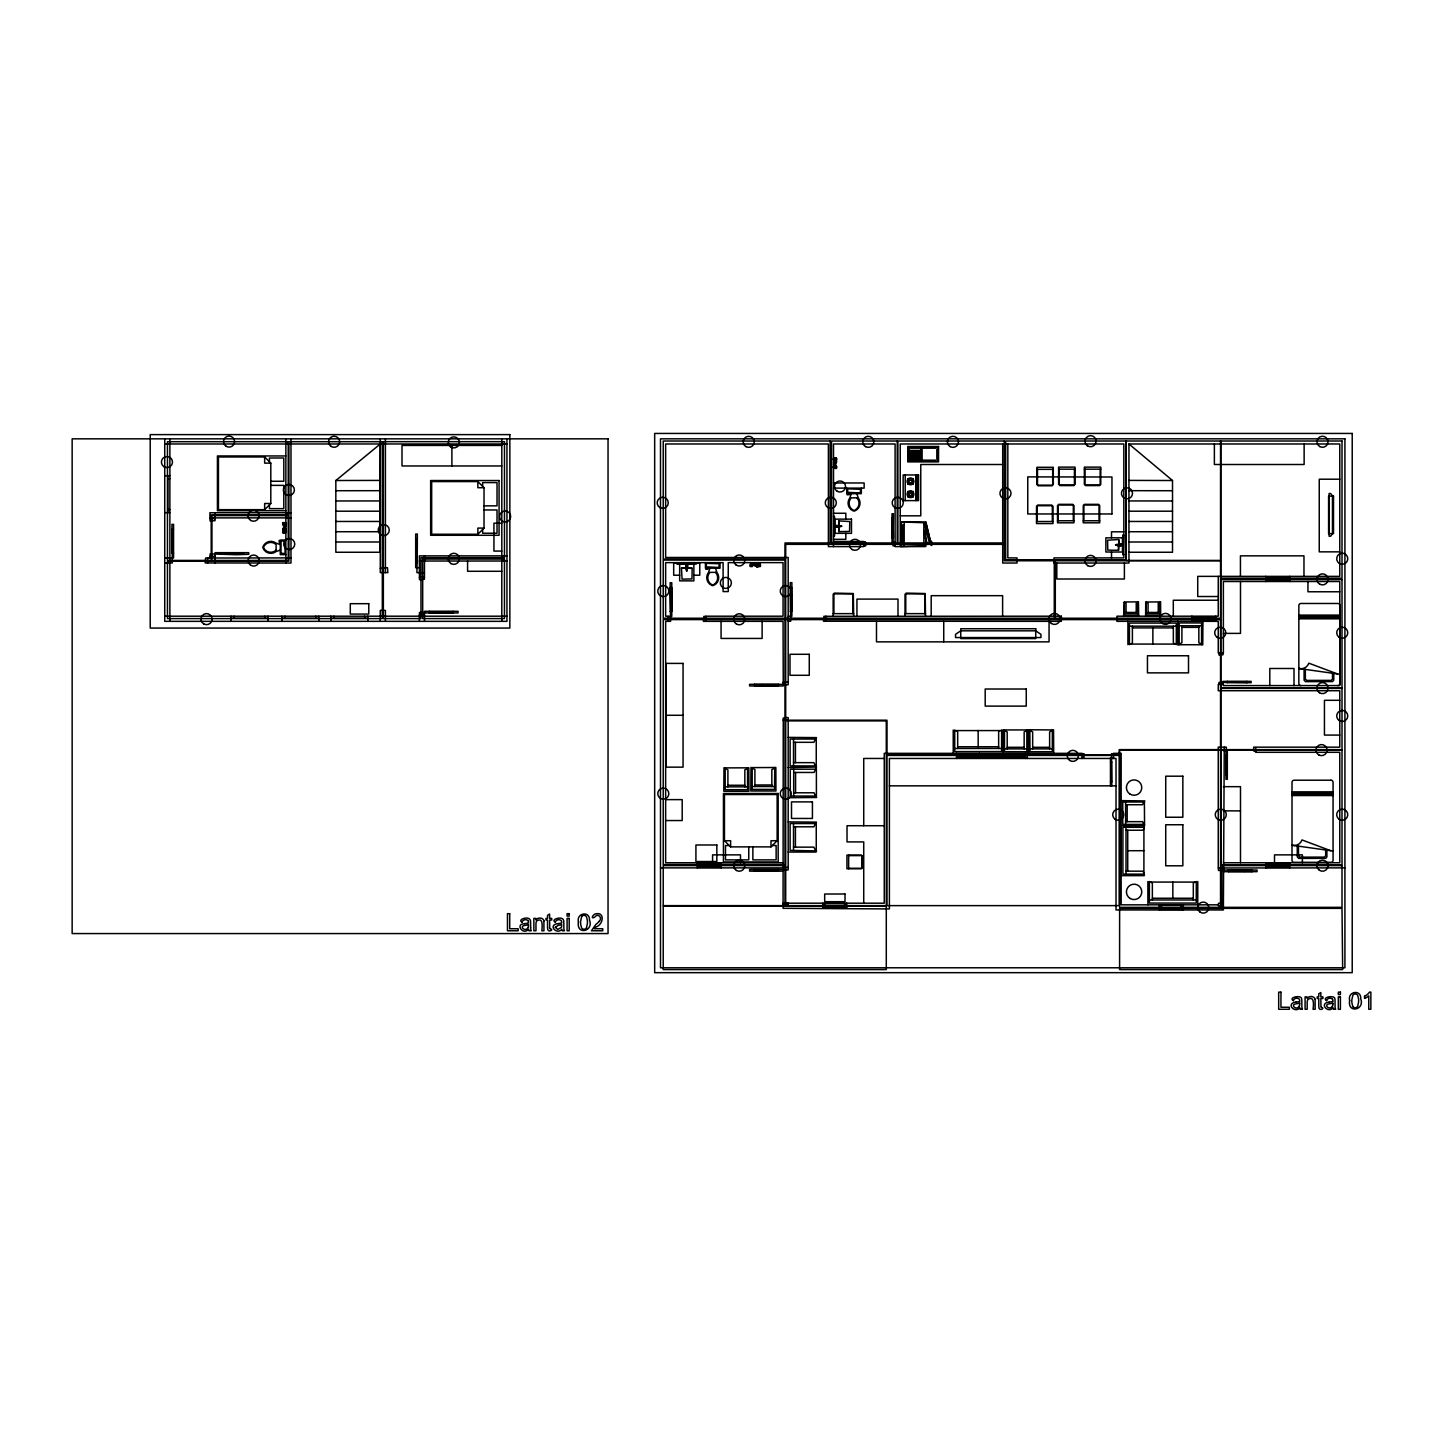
<?xml version="1.0" encoding="UTF-8"?>
<svg xmlns="http://www.w3.org/2000/svg" width="1443" height="1443" viewBox="0 0 1443 1443"><rect width="100%" height="100%" fill="white"/><g stroke="black" fill="none" stroke-linecap="round" stroke-linejoin="round"><path stroke-width="1.5" d="M1126.009 874.133L1126.009 827.254M1127.723 871.175L1127.741 830.23M1127.921 644.642L1127.921 621.32M1129.418 644.642L1129.436 623.069L1176.316 623.087L1176.298 644.642M1132.394 626.172L1132.394 642.766L1131.041 644.065M1143.902 874.151L1143.92 827.254M1147.888 904.815L1147.888 881.511M1149.386 881.511L1149.386 903.065L1196.265 903.084L1196.283 881.511M1152.362 899.963L1152.362 883.423L1151.009 882.07M1152.867 644.083L1152.867 627.903M1172.834 898.249L1172.834 882.07M1173.339 626.19L1173.339 642.784L1174.728 644.083M1177.813 644.642L1177.813 621.338L1177.993 644.895L1179.184 644.552L1179.184 622.943L1201.568 622.943L1201.568 644.552L1202.759 644.895L1202.939 621.338M1193.307 899.981L1193.307 883.387L1194.714 882.088M1197.762 904.833L1197.78 881.511M1255.735 747.582L1255.735 752.308L1339.771 752.308L1339.771 862.752L1223.375 862.752M1143.902 828.877L1142.567 830.23L1126.009 830.23M912.247 494.769L910.731 492.406M685.858 566.017L687.626 565.656L687.265 569.751L685.858 565.674L687.68 565.746M681.457 568.073L682.07 579.148L691.973 578.932L692.153 568.362L681.565 567.893L692.135 568.163M910.28 483.189C904.959 479.31 915.998 479.563 910.731 483.189M747.582 767.929L747.564 789.682L725.18 789.682L725.18 768.073L723.989 767.73L723.809 791.287L748.935 791.287L748.845 767.82L725.144 767.892M1003.101 730.104L1003.101 753.336L1003.282 729.761L1004.49 730.104L1004.49 751.713L1026.857 751.713L1026.857 730.104L1028.065 729.761L1028.228 753.336M1137.968 601.911L1137.86 615.097L1124.44 615.097L1124.386 601.984L1138.437 601.875L1138.689 616.053L1123.61 616.053L1124.331 601.911M1159.919 601.984L1159.865 615.097L1146.445 615.097L1145.724 601.911L1145.616 616.053L1160.695 616.053L1160.587 601.911L1146.427 602.02M285.858 522.943L283.044 523.286M836.327 459.794C832.593 460.984 832.593 457.611 836.327 458.766M709.938 568.181L708.549 572.366A8.46 8.46 0 0 0 711.994 585.461A2.778 2.778 0 0 0 713.455 585.461A8.46 8.46 0 0 0 716.9 572.366L715.512 568.181M851.28 493.668L849.891 497.835A8.46 8.46 0 0 0 853.336 510.948A2.778 2.778 0 0 0 854.779 510.948A8.46 8.46 0 0 0 858.224 497.835L856.835 493.668M912.066 494.787L910.461 495.851L909.108 494.66M910.659 492.568L908.928 494.678M687.409 566.287C686.796 562.409 686.183 571.626 687.499 566.522M528.156 927.434C525.811 932.737 518.217 926.135 525.054 925.36A17.1 17.1 0 0 0 528.499 924.602L528.481 925.324A5.393 5.393 0 0 1 528.192 927.452M1299.71 1003.101A17.1 17.1 0 0 1 1296.265 1003.787C1289.681 1004.472 1296.499 1011.399 1299.367 1005.915M1332.917 1003.805L1332.917 1003.047A17.1 17.1 0 0 1 1329.472 1003.787C1322.87 1004.472 1329.743 1011.272 1332.574 1005.915M774.747 767.423L774.566 789.393L752.182 789.393L752.182 767.766L750.991 767.423L750.811 790.998L775.937 790.998L775.847 767.514L752.146 767.604M1332.448 1006.132L1332.52 1006.024A5.393 5.393 0 0 0 1332.845 1003.823M839.826 525.703L841.846 526.244L839.844 526.803M1117.477 545.508L1115.493 544.841L1117.495 544.354M581.691 916.576L580.609 921.337A29.076 29.076 0 0 0 580.663 924.278L581.583 927.939A3.084 3.084 0 0 0 586.598 928.029M586.453 927.939L587.427 923.34A29.978 29.978 0 0 0 587.373 920.4L586.453 916.738A2.976 2.976 0 0 0 581.529 916.449M599.17 921.374C601.965 919.245 600.108 914.321 596.464 915.439C593.488 919.245 589.808 918.181 594.516 914.195C605.212 910.515 603.823 924.638 595.851 927.055A8.297 8.297 0 0 0 594.354 928.733L602.759 928.751L602.759 930.771L591.45 930.771L595.833 924.458A31.638 31.638 0 0 0 599.206 921.392M686.237 569.642L686.778 570.869L687.265 569.624M686.219 569.209L686.778 571.23L687.301 569.209M264.646 509.668L270.797 503.499L270.797 463.131L264.646 456.98L218.452 456.98L218.452 509.668L264.646 509.668L264.646 503.499L270.797 503.499M477.849 534.253L484.018 528.084L484.018 487.716L477.849 481.565L431.673 481.565L431.673 534.253L477.849 534.253L477.849 528.084L484.018 528.084M907.719 484.163L908.711 483.189M912.319 479.563L913.311 478.589M907.719 497.005L908.711 496.013M912.319 492.406L913.311 491.414M788.347 797.708L816.63 797.492L816.215 796.049L790.277 796.049L790.277 769.191L816.215 769.191L816.053 767.55M770.995 846.879L777.146 840.728L777.146 794.534L724.458 794.534L724.458 840.728L730.627 846.879L770.995 846.879L770.995 840.728L777.146 840.728M1117.098 545.418C1120.039 547.961 1123.556 543.217 1120.868 545.815M335.84 480.519L380.321 443.975L379.852 552.254L335.84 552.254L335.84 480.519L380.158 480.411M836.579 527.164L841.467 526.082L836.164 525.432M1116.864 544.498C1112.769 546.103 1123.394 543.434 1120.886 544.011M838.744 520.905L838.942 531.619L849.548 531.439L849.765 521.536L838.798 520.887L838.816 531.637M837.138 525.505C842.261 527.489 831.547 527.236 837.012 525.649M788.185 767.55L816.558 767.045L816.053 765.908L790.115 765.908L790.115 739.05L816.053 739.05L816.467 737.607L788.185 737.391M816.377 769.173L816.413 796.103M788.185 852.055L816.053 852.055L816.558 850.919L790.115 850.396L790.115 823.556L816.053 823.556L816.467 822.113L788.185 821.897M1144.461 875.648L1121.139 875.648L1121.157 825.757L1144.642 825.667L1144.389 824.386L1122.762 824.386L1122.762 802.001L1144.389 802.001L1144.786 800.919L1121.157 800.631M1118.505 550.288L1118.848 539.754L1118.523 550.306L1107.791 550.126L1107.575 540.205L1118.541 539.556M1120.219 544.39L1121.427 544.732L1120.453 545.346M280.285 550.126L276.118 551.515A8.46 8.46 0 0 1 263.005 548.069A2.778 2.778 0 0 1 263.005 546.626A8.46 8.46 0 0 1 276.118 543.181L280.285 544.57M929.761 544.137L930.753 543.885L925.234 523.25L924.241 523.52L929.761 544.137L926.893 544.39L923.881 531.998M752.2 563.564L751.677 564.664M1144.389 802.001L1144.552 824.422M1000.035 730.573L998.646 731.835L998.646 748.484M1120.111 544.408L1117.64 545.111L1120.183 545.652M524.747 923.628L524.025 923.736A10.101 10.101 0 0 0 522.763 923.971C516.017 924.945 523.015 935.443 528.661 929.256A4.527 4.527 0 0 0 529.076 930.789L531.277 930.771A4.582 4.582 0 0 1 530.699 929.058A18.993 18.993 0 0 1 530.645 927.741M557.954 923.628L557.232 923.736A10.101 10.101 0 0 0 555.988 923.971C548.665 926.244 557.214 935.028 561.868 929.256A4.527 4.527 0 0 0 562.283 930.789L564.484 930.771A4.582 4.582 0 0 1 563.924 929.058A18.993 18.993 0 0 1 563.852 927.741L563.816 922.131A9.109 9.109 0 0 0 563.708 920.742C563.167 915.223 549.422 919.588 555.501 922.203M1295.958 1002.127L1295.111 1002.236A10.101 10.101 0 0 0 1293.974 1002.452C1286.597 1005.031 1295.417 1013.419 1299.872 1007.737A4.527 4.527 0 0 0 1300.287 1009.27L1302.488 1009.27A4.582 4.582 0 0 1 1301.929 1007.539A18.993 18.993 0 0 1 1301.857 1006.222L1301.82 1000.63A9.109 9.109 0 0 0 1301.712 999.223C1301.893 994.137 1287.481 997.582 1293.487 1000.684M1329.165 1002.127L1328.318 1002.236A10.101 10.101 0 0 0 1327.199 1002.452C1319.966 1004.472 1328.263 1013.617 1333.079 1007.737A4.527 4.527 0 0 0 1333.494 1009.27L1335.695 1009.27A4.582 4.582 0 0 1 1335.136 1007.539A18.993 18.993 0 0 1 1335.064 1006.222L1335.028 1000.63A9.109 9.109 0 0 0 1334.937 999.223C1335.352 994.263 1320.67 997.456 1326.712 1000.684M929.707 543.831L927.218 543.993L923.845 530.375M335.84 490.728L380.122 490.674M164.736 443.975L506.944 443.975M833.513 546.608L833.513 443.975L895.093 443.975L895.093 546.608L900.234 546.608L900.234 443.975L1123.826 443.975L1123.826 557.9L1053.985 557.9L1053.985 563.041L1128.949 563.041L1128.949 443.975L1339.771 443.975L1339.771 576.37L1197.726 576.37L1197.726 596.518L1218.253 596.518M501.803 445.436L402.002 445.436L402.002 465.963L501.803 465.963M909.469 447.168L936.832 447.168M935.822 448.196L909.27 448.196L909.27 460.173L935.822 460.173M909.27 450.414L920.742 450.414M909.27 450.757L920.742 450.757M909.27 451.893L920.742 451.893M909.27 452.236L920.742 452.236M909.27 453.264L920.742 453.264M909.27 453.607L920.742 453.607M909.27 454.707L920.742 454.707M909.27 455.032L920.742 455.032M285.858 455.952L217.424 455.952L217.424 510.696L285.858 510.696M909.27 456.06L920.742 456.06M909.27 456.403L920.742 456.403M909.27 457.431L920.742 457.431M909.27 457.774L920.742 457.774M834.739 458.423L836.669 458.423L836.669 460.137L834.739 460.137M909.27 458.802L920.742 458.802M909.27 459.145L920.742 459.145L920.742 449.224M832.864 459.271L836.327 459.271M834.343 461.201A7.179 7.179 0 0 0 836.417 461.002L836.417 462.319A7.179 7.179 0 0 0 834.343 462.121L834.505 459.614M909.469 461.201L936.832 461.201M833.513 462.265L835.858 462.265L835.858 464.249L833.513 464.249M270.797 463.131L264.646 463.131L264.646 456.98M1002.705 464.502L920.76 464.502L920.76 515.818L900.234 515.818M834.739 466.378L836.669 466.378L836.669 468.073L834.739 468.073M834.739 467.568C832.214 468.831 833.531 464.718 836.327 466.72M832.864 467.225L836.327 467.225M834.739 467.73L836.327 467.73M1036.886 469.354L1053.3 469.354M1058.603 469.173L1075.035 469.173M1084.36 469.173L1100.775 469.173M916.666 475.469L917.694 475.469M164.736 475.703L169.877 475.703M167.821 478.769L169.877 478.769M1339.771 479.202L1319.245 479.202L1319.245 551.857L1339.771 551.857M270.797 481.259L283.802 481.259L283.802 458.008L269.426 458.008L269.426 461.76M833.513 482.972L864.141 482.972L864.141 488.113L833.513 488.113M1059.631 484.974L1074.007 484.974M1085.389 484.974L1099.746 484.974M1037.914 485.155L1052.272 485.155M270.797 485.371L283.802 485.371L283.802 508.639L269.426 508.639L269.426 504.87M1059.631 485.588L1074.007 485.588M1085.389 485.588L1099.746 485.588M1037.914 485.768L1052.272 485.768M484.018 487.716L477.849 487.716L477.849 481.565M916.666 500.108L917.694 500.108M335.84 500.974L380.086 500.937M1058.549 504.347L1072.907 504.347M1084.288 504.347L1098.664 504.347M1037.553 505.086L1051.929 505.086M1058.549 504.96L1072.907 504.96M1084.288 504.96L1098.664 504.96M1037.553 505.717L1051.929 505.717M484.018 505.844L497.023 505.844L497.023 482.593L482.647 482.593L482.647 486.345M167.821 509.577L169.877 509.577M484.018 509.956L497.023 509.956L497.023 533.225L482.647 533.225L482.647 529.455M335.84 511.201L380.032 511.201M1128.949 511.201L1172.51 511.201M164.736 512.644L169.877 512.644M290.981 512.734L209.92 512.734L209.92 518.596L215.043 518.596M833.513 513.257L845.832 513.257L845.832 519.137M833.513 516.666L834.541 516.666L834.541 535.912L833.513 535.912M209.92 517.875L290.981 517.875M892.027 517.839L893.397 517.839M1057.521 520.761L1073.935 520.761M1083.26 520.761L1099.692 520.761M335.84 521.464L379.996 521.464M1036.525 521.518L1052.957 521.518M1128.949 521.464L1172.51 521.464M925.666 522.781L900.612 521.969L925.666 521.969L925.666 546.59L900.612 546.59L925.666 545.779M284.632 522.943L282.702 522.943L282.702 524.657L284.632 524.657M501.803 523.196L493.939 523.196L493.939 551.082L501.803 551.082M283.044 523.809L286.508 523.809M283.044 524.314L285.858 524.657M904.184 524.819L902.939 524.819L902.939 543.704L904.184 543.704M284.632 524.999L283.044 524.999L283.044 522.6L284.632 522.6L284.866 526.785M285.858 526.785L283.495 526.785L283.495 528.769L285.858 528.769M285.029 528.914A7.179 7.179 0 0 1 282.936 528.697L282.936 530.032A7.179 7.179 0 0 1 285.029 529.834L285.029 528.769M171.915 529.274L173.557 529.274M284.632 530.555L283.044 530.555L283.044 532.954L284.632 532.954L284.866 529.815M284.632 530.898L282.702 530.898L282.702 532.611L284.632 532.611M285.858 530.898L284.632 531.403M283.044 531.24L284.632 531.24M283.044 531.745L286.508 531.745M335.84 531.727L379.942 531.727M1123.826 531.818L1111.507 531.818L1111.507 537.824M1128.949 531.727L1172.51 531.727M284.632 532.088L285.858 532.611M283.044 532.269L284.632 532.269M1123.826 535.245L1122.798 535.245L1122.798 554.473L1123.826 554.473M892.027 537.68L893.397 537.68L893.091 517.839M415.692 538.961L417.334 538.961M833.513 539.339L845.832 539.339L845.832 533.333M285.858 540.061L280.285 540.061L280.285 554.653L285.858 554.653M833.513 541.486L863.635 541.486L863.635 546.608L828.39 546.608L828.39 443.975L665.638 443.975L665.638 557.485L788.185 557.485L788.185 684.74L784.902 684.74M280.285 541.792L279.239 540.404L279.239 542.478L280.285 542.478M863.635 541.792L865.349 541.792L865.692 543.163L865.692 545.887L863.635 545.887M895.111 541.792L892.027 541.792L892.027 524.332M335.84 541.991L379.906 541.991M1128.949 541.991L1172.51 541.991M895.111 545.887L893.055 545.887L893.397 513.726L892.027 513.726L892.027 523.989M1128.949 552.254L1172.51 552.254L1172.51 480.519L1128.949 443.975M171.915 553.084L173.557 553.084M219.985 553.03L243.795 553.03M219.985 553.95L243.795 554.112L243.795 552.669M506.944 555.88L419.372 555.88L419.48 579.689L422.763 579.689M215.043 556.367L209.92 556.367L209.92 557.9M164.736 557.9L173.557 558.008L173.557 524.332L171.915 524.332L172.33 562.932L164.736 563.041M290.981 557.9L205.591 558.008L205.177 562.932L290.981 563.041L290.981 438.834M419.372 561.02L506.944 561.02M415.692 562.77L417.334 562.77M750.829 563.455L751.857 563.455M758.784 563.455L759.794 563.455M754.328 563.762L750.486 563.564L750.991 564.664M756.312 563.762L760.136 563.564L759.794 566.251M756.312 564.285L760.479 564.664L760.479 566.251L758.098 566.251L758.098 564.664M754.328 564.447L750.144 564.664L750.144 566.251L752.543 566.251L752.543 564.664M756.24 566.359L757.557 567.243L756.24 566.359A7.179 7.179 0 0 0 756.439 564.285M385.407 567.694L387.464 567.694L387.878 572.618L380.285 572.618L380.285 438.834M419.39 567.694L415.692 567.694L415.692 534.036L417.334 534.036L417.334 546.356M380.285 568.308L385.407 568.308M501.803 571.284L467.586 571.284L467.586 561.02M419.39 572.618L416.919 572.618L417.334 546.753M419.372 572.925L424.513 572.925M679.671 575.216L673.683 575.216L673.683 562.896L699.765 562.896L699.765 575.216L693.867 575.216M1265.745 576.893L1289.699 576.893M419.372 577.236L424.513 577.236M422.763 579.274L424.404 579.274L424.513 555.88M1265.745 580.988L1289.699 580.988M670.147 587.662L671.789 587.662M790.241 587.572L791.882 587.572M1339.771 591.774L1307.953 591.774L1307.953 581.511M834.433 593.885L852.398 593.885M906.276 593.885L924.241 593.885M1218.253 600.234L1173.303 600.234L1173.303 616.197M1124.44 602.434L1126.063 603.21L1126.063 613.383M1137.86 602.434L1136.236 603.21L1136.236 613.383M1146.445 602.434L1148.069 603.21L1148.069 613.383M1159.865 602.434L1158.242 603.21L1158.242 613.383M670.147 611.489L671.789 611.489M790.241 611.381L791.882 611.381M429.329 611.67L453.138 611.67M1126.063 612.445L1136.236 612.445M1148.069 612.445L1158.242 612.445M422.763 612.535L419.48 612.535L419.372 621.338M429.329 612.572L453.138 612.734M422.763 612.95L445.346 612.95M445.743 612.95L458.062 612.95L458.062 611.309L424.404 611.309L424.513 621.338M833.152 613.636L853.679 613.636M904.995 613.636L925.522 613.636M1124.44 613.383L1137.86 613.383M1146.445 613.383L1159.865 613.383M419.372 615.007L424.513 615.007M1298.844 615.115L1339.916 615.115M164.736 616.197L506.944 616.197M788.185 616.197L791.882 616.305L791.882 595.364M1298.844 616.341L1339.916 616.341M668.091 616.414L671.789 616.414L671.789 595.472M705.861 616.414L703.823 616.414L703.408 621.338L783.062 621.338L783.26 685.966L749.602 685.966L749.602 684.325L761.904 684.325M1191.882 616.72L1215.818 616.72M1298.844 617.568L1339.916 617.568M230.952 618.253L267.893 618.253M281.872 618.253L318.813 618.253M330.844 618.253L367.803 618.253M1298.844 618.813L1339.916 618.813M1191.882 620.815L1215.818 620.815M788.185 621.23L790.656 621.23L790.241 582.647L791.882 582.647L791.882 594.949M1179.184 625.775L1201.568 625.775M1129.418 626.172L1176.316 626.19M1181.907 627.362L1198.844 627.362M1132.394 627.903L1173.339 627.903M1223.375 633.387L1240.493 633.387L1240.493 581.511M1129.418 644.065L1176.298 644.083M1179.184 644.029L1181.907 642.766L1181.907 625.775M1201.568 644.029L1198.844 642.766L1198.844 625.775M1179.147 644.732L1201.604 644.732M1227.181 681.673L1247.023 681.673M783.062 682.268L788.185 682.268M1227.181 682.413L1247.023 682.413M762.319 684.325L784.902 684.325M754.527 684.541L778.336 684.541M754.527 684.704L778.336 684.704M754.527 685.605L778.336 685.768L778.336 684.325M1339.771 700.306L1324.44 700.306L1324.44 735.082L1339.771 735.082M665.963 715.277L683.062 715.277M784.902 717.586L788.185 717.586L788.185 869.913L784.902 869.913M784.902 718.001L783.26 718.001L783.062 908.314L889.393 908.928L889.393 758.459L1116.016 758.459L1116.016 909.956L1223.375 909.956L1224.259 747.167M783.062 720.057L788.185 720.057M1004.454 729.942L1026.911 729.942M1028.57 753.336L1028.751 729.761L1052.38 729.942M1004.49 730.627L1007.196 731.908L1007.196 748.881M1026.857 730.627L1024.151 731.908L1024.151 748.881M1029.959 730.627L1032.665 731.908L1032.665 748.881M1052.326 730.627L1049.62 731.908L1049.62 748.881M954.725 730.591L1001.604 730.573M793.524 742.315L813.888 742.315L815.439 739.05M957.701 746.771L998.646 746.752M1007.196 747.312L1024.151 747.312M1032.665 747.312L1049.62 747.312M954.725 748.484L1001.604 748.466M1004.49 748.881L1026.857 748.881M1029.959 748.881L1052.326 748.881M1224.259 751.28L1227.326 751.28L1227.326 779.328L1225.973 779.328L1225.973 749.909M1255.735 751.28L1254.021 751.28L1254.021 749.909M1082.052 753.733L1084.108 753.733L1083.765 757.846L1082.052 757.846M1113.527 753.733L1111.489 753.733L1111.813 785.894M956.511 753.841L1027.326 753.841M1225.973 755.374L1227.326 755.374M956.511 757.954L1027.326 757.954M1113.527 757.846L1110.461 757.846L1110.461 785.894M884.252 758.459L863.726 758.459L863.726 825.721M1110.461 761.958L1111.813 761.958M793.524 762.644L813.888 762.644L815.439 765.908M752.182 768.289L754.905 769.57L754.905 786.543M774.566 768.289L771.843 769.57L771.843 786.543M725.18 768.578L727.903 769.859L727.903 786.85M747.564 768.578L744.841 769.859L744.841 786.85M793.686 772.456L814.05 772.456L815.584 769.191M1225.973 775.234L1227.326 775.234M1110.461 781.799L1111.813 781.799M754.905 784.974L771.843 784.974M727.903 785.263L744.841 785.263M889.393 785.84L1116.016 785.84M752.182 786.543L774.566 786.543M1223.375 786.669L1240.493 786.669L1240.493 862.752M725.18 786.85L747.564 786.85M1292.008 791.846L1333.061 791.846M793.686 792.784L814.05 792.784L815.584 796.049M1292.008 793.091L1333.061 793.091M1292.008 794.317L1333.061 794.317M1292.008 795.544L1333.061 795.544M665.638 799.62L682.196 799.62L682.196 820.544L665.638 820.544M1125.612 804.725L1142.585 804.725L1143.866 802.001M1223.375 810.876L1240.493 810.876M1125.612 821.662L1142.585 821.662L1143.866 824.386M884.252 825.721L847.023 825.721L847.023 841.918L863.726 841.918L863.726 903.192M793.524 826.803L813.888 826.803L815.439 823.556M1144.479 827.254L1122.925 827.254L1122.907 874.133L1144.461 874.151M724.458 840.728L730.627 840.728L730.627 846.879M729.256 845.526L725.486 845.526L725.486 859.884L748.755 859.884L748.755 846.879M772.366 845.526L776.136 845.526L776.136 859.884L752.867 859.884L752.867 846.879M793.524 847.149L813.888 847.149L815.439 850.396M1127.723 850.703L1143.902 850.703M861.489 855.104L846.933 855.104L846.933 868.776L861.489 868.776M848.646 855.609L861.489 855.609M783.062 862.752L665.638 862.752L665.638 621.338L670.562 621.338L670.147 595.472M697.312 863.257L721.266 863.257M1265.745 863.257L1289.699 863.257M697.312 867.369L721.266 867.369M1265.745 867.369L1289.699 867.369M783.062 867.441L788.185 867.441M660.497 867.874L783.062 867.874M1344.912 867.874L1218.253 867.983L1218.253 747.167L1226.316 747.167L1226.316 749.909M848.646 868.271L861.489 868.271M761.904 869.498L749.602 869.498L749.602 871.139L761.904 871.139M762.319 869.498L784.902 869.498M754.527 869.696L778.336 869.696M754.527 869.858L778.336 869.858M1221.734 870.021L1244.317 870.021M1244.732 870.021L1257.051 870.021L1257.051 871.662L1244.732 871.662M1228.3 870.237L1252.127 870.4M1221.734 870.436L1218.451 870.436L1218.451 867.983M754.527 870.923L778.336 870.76M762.319 871.139L783.26 871.139M1126.009 871.175L1142.603 871.175L1143.902 872.582M1228.3 871.301L1252.127 871.301M1228.3 871.464L1252.127 871.464M1223.375 871.662L1244.317 871.662M1149.386 882.07L1196.283 882.088M1152.362 898.249L1193.307 898.249M1149.386 899.963L1196.265 899.981M784.902 902.741L788.185 902.741L788.185 905.212L783.26 905.212M783.26 903.156L784.902 903.156M788.185 903.192L884.252 903.192L884.252 753.336L1082.052 753.336L1082.052 758.459M1221.734 903.282L1218.451 903.282L1218.451 905.753L1223.375 905.753M822.744 903.697L846.698 903.697M1221.734 903.697L1223.375 903.697M783.062 904.382L788.185 904.382M1218.253 904.833L1121.157 904.833L1121.157 753.336L1113.527 753.336L1113.527 758.459M1159.36 905.338L1183.314 905.338M822.744 907.809L846.698 907.809M1159.36 909.433L1183.314 909.433M1128.949 490.674L1172.51 490.728M1128.949 500.937L1172.51 500.974M1128.949 480.411L1172.51 480.519M956.294 730.591L957.683 731.89L957.701 748.484M522.276 922.203C516.396 919.84 529.455 914.988 530.483 920.742A9.109 9.109 0 0 1 530.591 922.131L530.627 927.741M1339.916 674.278L1298.844 668.488A8.333 8.333 0 0 0 1308.855 663.185L1337.535 673.953M1333.061 851.027L1292.008 845.237A8.333 8.333 0 0 0 1302.001 839.934L1330.68 850.685M758.441 563.564L758.784 566.251M1321.337 1007.34C1325.522 1007.755 1320.092 1011.327 1319.01 1008.116A10.462 10.462 0 0 1 1318.812 1005.645L1318.758 998.502L1317.206 998.502L1317.206 996.879L1318.758 996.879L1318.758 993.812L1320.832 992.55L1320.832 996.879L1322.942 996.879L1322.942 998.502L1320.832 998.502L1320.958 1006.907M550.072 928.805C554.725 929.563 548.34 932.665 547.763 929.545A10.462 10.462 0 0 1 547.6 927.146M907.719 478.589L908.711 479.563M912.319 483.189L913.311 484.163M907.719 491.414L908.711 492.406M912.319 496.013L913.311 497.005M1352.794 1006.438L1351.875 1002.759A29.076 29.076 0 0 1 1351.838 999.819L1352.903 995.057A2.976 2.976 0 0 1 1357.665 995.219L1358.585 998.899A29.978 29.978 0 0 1 1358.621 1001.839L1357.665 1006.42A3.084 3.084 0 0 1 1352.65 1006.529M1029.869 729.851L1029.959 751.713L1052.326 751.713L1052.326 730.104L1053.534 729.761L1053.697 753.336M549.729 928.39L549.621 920.021L551.731 920.021L551.731 918.379L549.621 918.379L549.621 914.05L547.528 915.313L547.528 918.379L545.995 918.379L545.995 920.021L547.528 920.021L547.528 927.146M1001.604 730.014L1001.604 751.569L954.725 751.587L954.725 730.032M978.156 730.591L978.174 746.752M953.228 730.032L953.228 753.336M1364.555 996.391L1364.555 998.412A13.041 13.041 0 0 0 1368.74 995.868L1368.758 1009.27L1370.85 1009.27L1370.85 992.099L1369.497 992.099A10.552 10.552 0 0 1 1364.483 996.193M1333.765 673.412L1333.747 680.194L1332.556 681.601L1305.518 681.655L1304.111 680.248L1304.093 669.245M1332.52 673.25L1332.502 679.076L1331.276 680.375L1306.691 680.411L1305.356 679.004L1305.338 669.408M1326.911 850.161L1326.893 856.98L1325.756 858.332L1298.718 858.405L1297.257 856.871L1297.257 845.977M1325.684 849.981L1325.648 855.807L1324.476 857.106L1299.909 857.16L1298.502 855.753L1298.484 846.157M1304.129 443.975L1304.129 464.502L1214.375 464.502L1214.375 443.975M1303.967 576.37L1303.967 555.844L1240.439 555.844L1240.439 576.37M1302.398 862.752L1302.398 854.869L1274.512 854.869L1274.512 862.752M1299.692 1003.047L1299.692 1003.805A5.393 5.393 0 0 1 1299.421 1005.933M1294.01 685.587L1294.01 668.488L1269.804 668.488L1269.804 685.587M1289.699 576.37L1289.699 581.511M1289.699 862.752L1289.699 867.874M1287.986 576.893L1287.986 577.921M1287.986 867.369L1287.986 866.341L1267.459 866.341L1267.459 867.369M1287.643 577.921L1287.643 580.988M1287.643 863.257L1287.643 866.341M1284.559 576.893L1284.559 577.921M1284.559 866.341L1284.559 867.369M1270.886 576.893L1270.886 577.921M1270.886 866.341L1270.886 867.369M1267.802 577.921L1267.802 580.988M1267.802 863.257L1267.802 866.341M1267.459 576.893L1267.459 577.921M1265.745 576.37L1265.745 581.511M1265.745 862.752L1265.745 867.874M1253.678 749.909L1253.678 747.167L1339.771 747.167L1339.771 690.71L1218.253 690.71L1218.253 684.433L1223.375 684.433L1223.375 685.587L1339.771 685.587L1339.771 581.511L1223.375 581.511L1223.375 652.957L1218.253 652.957L1218.253 621.338L1116.954 621.338L1116.954 616.197L1218.253 616.197L1218.253 576.37M1252.127 870.021L1252.127 871.662M1247.023 681.367L1247.023 682.737M1228.3 870.021L1228.3 871.662M1227.181 681.367L1227.181 682.737M1227.019 755.374L1227.019 775.234M1226.279 755.374L1226.279 775.234M1223.069 652.957L1223.069 654.671L1221.698 655.014L1218.974 655.014L1218.974 652.957M1223.069 684.433L1223.069 681.367L1251.135 681.367L1251.135 682.737L1218.974 682.395L1218.974 684.433M1215.818 616.197L1215.818 621.338M1214.122 616.72L1214.122 617.748L1193.577 617.748L1193.577 616.72M1213.779 617.748L1213.779 620.815M1210.695 616.72L1210.695 617.748M1197.005 616.72L1197.005 617.748M1193.92 617.748L1193.92 620.815M1191.882 616.197L1191.882 621.338M1183.314 904.815L1183.314 909.956M1181.601 908.423L1181.601 909.433M1181.258 905.338L1181.258 908.423M1178.191 908.423L1178.191 909.433M1164.501 908.423L1164.501 909.433M1161.417 905.338L1161.417 908.423M1161.074 908.423L1161.074 909.433M1159.36 904.815L1159.36 909.956M1127.181 804.725L1127.181 821.662M1125.612 802.001L1125.612 824.386M1124.386 563.041L1124.386 579.004L1056.799 579.004L1056.799 563.041M1111.507 552.02L1111.507 557.9M1111.507 761.958L1111.507 781.799M1110.767 761.958L1110.767 781.799M1100.775 484.559L1100.775 467.117L1084.36 467.117L1084.36 484.559M1100.161 469.173L1100.161 484.559M1099.692 505.375L1099.692 522.817L1083.26 522.817L1083.26 505.375M1099.079 505.375L1099.079 520.761M1084.974 469.173L1084.974 484.559M1083.891 505.375L1083.891 520.761M1075.035 484.559L1075.035 467.117L1058.603 467.117L1058.603 484.559M1074.422 469.173L1074.422 484.559M1073.935 505.375L1073.935 522.817L1057.521 522.817L1057.521 505.375M1073.321 505.375L1073.321 520.761M1059.216 469.173L1059.216 484.559M1058.134 505.375L1058.134 520.761M1053.3 484.74L1053.3 467.298L1036.886 467.298L1036.886 484.74M1052.687 469.354L1052.687 484.74M1052.957 506.114L1052.957 523.575L1036.525 523.575L1036.525 506.114M1052.344 506.114L1052.344 521.518M1049.061 621.338L1049.061 641.864L876.496 641.864L876.496 621.338M1037.499 469.354L1037.499 484.74M1037.138 506.114L1037.138 521.518M1027.326 753.336L1027.326 758.459M1025.612 757.954L1025.612 756.926L1004.057 756.926L1004.057 757.954M1025.27 753.336L1025.27 758.459M1022.185 756.926L1022.185 757.954M1007.827 443.975L1007.827 557.9L1017.026 557.9L1017.026 563.041L1002.705 563.041L1002.705 443.975M1007.485 756.926L1007.485 757.954M1004.4 753.841L1004.4 756.926M1002.614 616.197L1002.614 595.67L931.186 595.67L931.186 616.197M1002.687 757.954L1002.687 756.926L981.132 756.926L981.132 757.954M1002.344 753.841L1002.344 756.926M999.278 756.926L999.278 757.954M984.559 756.926L984.559 757.954M981.474 753.841L981.474 756.926M979.761 757.954L979.761 756.926L958.206 756.926L958.206 757.954M979.418 753.336L979.418 756.926M976.352 756.926L976.352 757.954M961.633 756.926L961.633 757.954M958.549 753.841L958.549 756.926M956.511 753.336L956.511 758.459M943.74 621.338L943.74 641.864M937.86 448.196L937.86 460.173M936.832 449.224L936.832 459.145M925.522 616.197L925.179 593.524L906.276 593.109L905.014 594.3L904.995 616.197M924.765 594.39L924.765 613.636M923.845 522.763L923.845 545.761M922.113 449.224L922.113 459.145M918.037 475.811L918.037 499.765M917.658 485.569L917.658 489.935M916.684 485.569L916.684 489.935M916.323 475.811L916.323 499.765M915.818 474.963L915.818 500.613M908.441 448.196L908.441 460.173M905.771 594.39L905.771 613.636M905.212 474.963L905.212 500.613M904.184 522.763L904.184 545.761M901.442 522.781L901.442 545.779M901.027 522.781L901.027 545.779M897.997 616.197L897.997 599.098L856.944 599.098L856.944 616.197M892.333 517.839L892.207 537.68M862.337 855.952L862.337 867.928M861.832 855.952L861.832 867.928M861.345 488.113L861.345 493.668L846.752 493.668L846.752 488.113M853.679 616.197L853.336 593.524L834.433 593.109L833.152 594.3L833.152 616.197M852.903 594.39L852.903 613.636M849.187 493.668L849.187 494.715L847.095 494.715L848.484 493.668M848.646 855.104L848.646 868.776M846.698 903.192L846.698 908.314M844.985 907.809L844.985 906.781L824.458 906.781L824.458 907.809M844.642 903.697L844.642 906.781M841.576 906.781L841.576 907.809M836.417 461.002L836.417 462.319M834.505 464.249L834.505 466.883M833.82 459.614L833.82 462.265M833.82 464.249L833.82 466.883M833.91 594.39L833.91 613.636M827.885 906.781L827.885 907.809M825.955 616.197L825.955 621.338M824.801 903.697L824.801 906.781M822.744 903.192L822.744 908.314M816.251 738.996L816.251 765.944M816.251 823.502L816.251 850.45M795.418 742.315L795.418 762.644M795.562 772.456L795.562 792.784M795.418 826.803L795.418 847.149M793.686 769.191L793.686 796.049M793.524 739.05L793.524 765.908M793.524 823.556L793.524 850.396M791.504 587.572L791.684 611.381M790.602 587.572L790.602 611.381M778.336 869.498L778.336 871.139M762.12 621.338L762.12 638.437L721.067 638.437L721.067 621.338M760.136 564.664L760.136 566.594L758.441 566.594L758.441 564.664M759.289 562.806L759.289 566.251M756.312 563.455L756.312 565.8L754.328 565.8L754.328 563.455M754.527 684.325L754.527 685.966M754.527 869.498L754.527 871.139M752.2 564.664L752.2 566.594L750.486 566.594L750.486 564.664M751.857 564.664L751.857 566.251M751.334 562.806L751.334 566.251M750.829 564.664L750.829 566.251M740.475 862.752L740.475 854.869L712.589 854.869L712.589 862.752M721.266 862.752L721.266 867.874M720.021 562.626L720.021 568.181L705.429 568.181L705.429 562.626M719.552 867.369L719.552 866.341L699.025 866.341L699.025 867.369M719.209 863.257L719.209 866.341M716.125 866.341L716.125 867.369M707.864 568.181L707.864 569.227L705.771 569.227L707.16 568.181M705.861 621.338L705.861 616.197L783.062 616.197L783.062 562.626L728.246 562.626L728.246 591.576L723.105 591.576L723.105 562.626L665.638 562.626L665.638 616.197L668.091 616.197L668.091 621.338M702.452 866.341L702.452 867.369M699.368 863.257L699.368 866.341M697.312 862.752L697.312 867.874M696.338 562.896L696.338 563.924L677.092 563.924L677.092 562.896M671.789 595.057L671.789 582.738L670.147 582.738L670.147 595.057M671.59 587.662L671.59 611.489M671.428 587.662L671.428 611.489M670.364 587.662L670.526 611.489M506.944 438.834L506.944 621.338L164.736 621.338L164.736 438.834M501.803 438.834L501.803 621.338M453.138 611.309L453.138 612.95M451.893 445.436L451.893 465.963M429.329 611.309L429.329 612.95M417.117 538.961L416.955 562.77M416.053 538.961L416.053 562.77M385.407 438.834L385.407 572.618M385.407 621.338L385.407 610.389L380.285 610.389L380.285 621.338M367.803 616.197L367.803 621.338M364.718 616.197L364.718 618.253M333.928 616.197L333.928 618.253M330.844 616.197L330.844 621.338M318.813 616.197L318.813 621.338M315.746 616.197L315.746 618.253M285.858 438.834L285.858 563.041M285.75 522.943L285.552 526.785M285.552 528.769L285.75 532.611M284.938 616.197L284.938 618.253M282.936 528.697L282.936 530.032M281.872 616.197L281.872 621.338M267.893 616.197L267.893 621.338M264.827 616.197L264.827 618.253M234.019 616.197L234.019 618.253M230.952 616.197L230.952 621.338M219.985 552.669L219.985 554.31M215.043 512.734L215.043 520.652L210.119 521.049L210.119 518.596M215.043 563.041L215.043 552.669L248.719 552.669L248.719 554.31L236.399 554.725L210.119 553.896L210.119 556.367M207.648 557.9L207.648 563.041M173.196 529.274L173.196 553.084M172.294 529.274L172.294 553.084M169.877 438.834L169.877 621.338M167.821 475.703L167.821 512.644M1326.442 1000.576A3.806 3.806 0 0 1 1332.358 999.007M1332.412 998.989A2.597 2.597 0 0 1 1332.845 1000.847M1332.935 1001.442A21.771 21.771 0 0 1 1329.165 1002.073M1315.024 999.494A9.343 9.343 0 0 1 1315.114 1000.973L1315.15 1009.27L1313.04 1009.27C1313.779 1004.581 1314.23 995.58 1308.152 999.259A2.128 2.128 0 0 0 1307.737 999.783L1307.268 1001.153A8.604 8.604 0 0 0 1307.178 1002.488L1307.178 1009.27L1305.085 1009.27L1305.085 996.879L1306.961 996.879L1307.142 998.394A4.491 4.491 0 0 1 1310.28 996.608A4.293 4.293 0 0 1 1315.294 999.386M1293.217 1000.576A3.806 3.806 0 0 1 1299.151 999.007A2.597 2.597 0 0 1 1299.638 1000.847M1299.71 1001.442A21.771 21.771 0 0 1 1295.958 1002.073M555.212 922.095A3.806 3.806 0 0 1 561.147 920.526A2.597 2.597 0 0 1 561.634 922.348M561.706 922.961A21.771 21.771 0 0 1 557.954 923.592M543.813 920.995A9.343 9.343 0 0 1 543.903 922.492L543.939 930.771L541.828 930.771C542.37 925.829 543.109 917.135 536.94 920.778A2.128 2.128 0 0 0 536.507 921.301L536.056 922.672A8.604 8.604 0 0 0 535.966 924.007L535.966 930.771L533.856 930.771L533.856 918.379L535.75 918.379L535.93 919.894A4.491 4.491 0 0 1 539.069 918.127A4.293 4.293 0 0 1 544.083 920.905M522.005 922.095A3.806 3.806 0 0 1 527.94 920.526M527.994 920.49A2.597 2.597 0 0 1 528.427 922.348M528.499 922.961A21.771 21.771 0 0 1 524.747 923.592M931.006 540.963A3.427 3.427 0 0 1 932.034 544.769M757.557 566.359A7.179 7.179 0 0 1 757.359 564.285M1337.859 685.587A2.056 2.056 0 0 0 1339.916 683.531L1339.916 605.519A2.056 2.056 0 0 0 1337.859 603.481L1300.901 603.481A2.056 2.056 0 0 0 1298.844 605.519L1298.844 683.531A2.056 2.056 0 0 0 1300.901 685.587M1119.624 908.369L1119.588 969.588L1342.657 969.588L1342.008 908.369L1119.624 908.369M578.445 921.969C576.064 935.551 593.993 931.438 589.502 920.057C589.898 910.533 576.064 912.986 578.445 921.969M1349.656 1000.45C1347.185 1013.798 1365.024 1010.154 1360.731 998.809C1361.398 989.032 1347.257 991.323 1349.656 1000.45M555.321 927.38L557.81 929.418L561.363 927.434A5.393 5.393 0 0 0 561.634 925.342L561.706 924.566A17.1 17.1 0 0 1 558.261 925.306L555.321 927.254M280.988 553.3L285.137 553.535L284.74 540.764L281.024 541.125L280.988 553.264M706.114 566.846L718.867 567.478L719.299 563.744L706.547 563.347L706.114 566.792M847.438 492.316L860.19 492.965L860.659 489.321L847.871 488.816L847.438 492.316M283.658 527.741L285.029 527.849L283.658 527.741M686.255 565.927L686.255 565.89M754.653 564.916L756.006 565.025L754.653 564.916M834.343 463.185L835.713 463.329L834.361 463.131M836.092 526.208L837.102 526.316L836.092 526.136M1332.466 533.621L1330.699 536.219L1329.111 536.219L1329.111 493.524L1330.699 493.524L1332.466 496.121L1332.466 533.621M960.749 630.825L955.537 634.361L955.537 637.553L1040.944 637.553L1040.944 634.361L1035.731 630.825L960.749 630.825M925.865 522.294L931.438 545.454L925.865 522.294M1352.217 433.441L654.671 433.441L654.671 972.672L1352.217 972.672L1352.217 433.441M509.848 434.614L150.216 434.614L150.216 628.066L509.848 628.066L509.848 434.614M608.044 438.834L72.15 438.834L72.15 933.567L608.044 933.567L608.044 438.834M1344.912 438.834L660.497 438.834L660.497 967.784L1344.912 967.784L1344.912 438.834M830.176 441.017L663.221 441.017L663.221 559.054L785.01 559.054L785.01 542.965L830.176 542.965L830.176 441.017M897.239 441.017L831.547 441.017L831.547 542.965L897.239 542.965L897.239 441.017M1004.31 441.017L897.907 441.017L897.907 542.965L1004.31 542.965L1004.31 441.017M1125.774 441.017L1005.681 441.017L1005.681 559.74L1125.774 559.74L1125.774 441.017M1220.544 441.017L1126.117 441.017L1126.117 560.425L1220.544 560.425L1220.544 441.017M1342.008 441.017L1220.886 441.017L1220.886 578.21L1342.008 578.21L1342.008 441.017M288.239 441.702L167.46 441.702L167.46 560.425L211.201 560.425L211.201 514.917L288.239 514.917L288.239 441.702M382.323 441.702L288.925 441.702L288.925 561.111L167.46 561.111L167.46 618.578L382.323 618.578L382.323 441.702M504.473 441.666L383.351 441.666L383.351 618.578L420.977 618.578L420.977 557.683L504.473 557.683L504.473 441.666M938.545 446.482L907.755 446.482L907.755 461.886L938.545 461.886L938.545 446.482M836.327 458.08L834.739 458.08L834.739 460.479L836.327 460.479L836.327 458.08M836.327 466.035L834.739 466.035L834.739 468.416L836.327 468.416L836.327 466.035M918.542 474.963L903.156 474.963L903.156 500.613L918.542 500.613L918.542 474.963M499.062 480.537L430.645 480.537L430.645 535.281L499.062 535.281L499.062 480.537M1333.512 496.121L1328.588 496.121L1328.588 533.621L1333.512 533.621L1333.512 496.121M856.835 497.835L851.28 497.835A7.882 7.882 0 0 0 852.903 510.028A2.778 2.778 0 0 0 855.194 510.028A7.882 7.882 0 0 0 856.835 497.835M1111.958 513.961L1027.759 513.961L1027.759 476.893L1111.958 477.002L1111.958 513.961M288.239 515.602L211.941 515.602L211.941 560.425L288.239 560.425L288.239 515.602M834.126 516.341L833.928 536.255L834.126 516.341M851.478 519.137L834.884 519.137L834.884 533.333L851.478 533.333L851.478 519.137M1123.412 534.902L1123.195 554.815L1123.412 534.902M1122.456 537.824L1105.861 537.824L1105.861 552.02L1122.456 552.02L1122.456 537.824M1004.31 544.336L785.695 544.336L785.695 618.235L1054.274 618.235L1054.274 560.768L1004.31 560.768L1004.31 544.336M504.455 559.054L422.691 559.054L422.691 618.578L504.455 618.578L504.455 559.054M785.01 560.082L663.221 560.082L663.221 618.235L785.01 618.235L785.01 560.082M1220.544 560.768L1055.302 560.768L1055.302 618.235L1220.544 618.235L1220.544 560.768M696.68 563.311L676.749 563.51L696.68 563.311M693.867 564.267L679.671 564.267L679.671 580.862L693.867 580.862L693.867 564.267M715.512 572.366L709.938 572.366A7.882 7.882 0 0 0 711.579 584.541A2.778 2.778 0 0 0 713.87 584.541A7.882 7.882 0 0 0 715.512 572.366M1342.008 579.581L1220.886 579.581L1220.886 688.04L1342.008 688.04L1342.008 579.581M368.777 603.679L350.288 603.679L350.288 614.069L368.777 614.069L368.777 603.679M1061.345 616.197L823.899 616.305L823.502 621.23L1061.345 621.338L1061.345 616.197M785.01 619.606L663.221 619.606L663.221 864.573L785.01 864.573L785.01 619.606M1220.544 619.606L785.695 619.606L785.695 720.201L886.976 720.201L886.976 755.086L1119.281 755.086L1119.281 749.62L1220.544 749.62L1220.544 619.606M1035.731 628.733L960.749 628.733L960.749 638.582L1035.731 638.582L1035.731 628.733M809.27 654.292L789.988 654.292L789.988 675.288L809.27 675.288L809.27 654.292M1188.509 655.753L1147.456 655.753L1147.456 672.871L1188.509 672.871L1188.509 655.753M683.062 663.401L665.963 663.401L665.963 767.153L683.062 767.153L683.062 663.401M1342.008 688.383L1220.886 688.383L1220.886 749.62L1342.008 749.62L1342.008 688.383M1026.262 689.014L985.19 689.014L985.19 706.114L1026.262 706.114L1026.262 689.014M886.291 720.887L785.695 720.887L785.695 905.627L886.291 905.627L886.291 720.887M1220.544 749.963L1119.624 749.963L1119.624 907.34L1220.544 907.34L1220.544 749.963M1342.008 749.963L1221.229 749.963L1221.229 864.916L1342.008 864.916L1342.008 749.963M1119.281 755.429L886.976 755.429L886.976 905.627L1119.281 905.627L1119.281 755.429M1182.845 776.19L1165.728 776.19L1165.728 817.243L1182.845 817.243L1182.845 776.19M1331.005 780.212L1294.046 780.212A2.056 2.056 0 0 0 1292.008 782.268L1292.008 860.281A2.056 2.056 0 0 0 1294.046 862.337L1331.005 862.337A2.056 2.056 0 0 0 1333.061 860.281L1333.061 782.268A2.056 2.056 0 0 0 1331.005 780.212M778.174 793.506L723.448 793.506L723.448 861.94L778.174 861.94L778.174 793.506M812.427 801.893L791.504 801.893L791.504 818.452L812.427 818.452L812.427 801.893M1182.845 824.747L1165.728 824.747L1165.728 865.8L1182.845 865.8L1182.845 824.747M716.846 844.985L695.923 844.985L695.923 861.543L716.846 861.543L716.846 844.985M785.01 865.602L663.221 865.602L663.221 905.627L785.01 905.627L785.01 865.602M1342.008 865.602L1221.914 865.602L1221.914 907.34L1342.008 907.34L1342.008 865.602M845.003 894.011L824.674 894.011L824.674 901.695L845.003 901.695L845.003 894.011M886.291 905.951L663.221 905.951L663.221 969.588L886.291 969.588L886.291 905.951M509.722 913.672L507.467 913.672L507.467 930.771L518.145 930.771L518.145 928.751L509.722 928.751L509.722 913.672M569.191 913.672L567.081 913.672L567.081 916.089L569.191 916.089L569.191 913.672M569.191 918.379L567.081 918.379L567.081 930.771L569.191 930.771L569.191 918.379M1280.951 992.153L1278.678 992.153L1278.678 1009.27L1289.357 1009.27L1289.357 1007.25L1280.951 1007.25L1280.951 992.153M1340.403 992.153L1338.31 992.153L1338.31 994.57L1340.403 994.57L1340.403 992.153M1340.403 996.879L1338.31 996.879L1338.31 1009.27L1340.403 1009.27L1340.403 996.879M276.118 550.126L276.118 544.57A7.882 7.882 0 0 0 263.943 546.212A2.778 2.778 0 0 0 263.943 548.502A7.882 7.882 0 0 0 276.118 550.126M203.77 623.935A5.538 5.538 0 0 0 212.085 619.137A5.538 5.538 0 0 0 203.77 614.339A5.538 5.538 0 0 0 203.77 623.935M450.739 446.987A5.538 5.538 0 0 0 459.361 442.803A5.538 5.538 0 0 0 451.406 437.427A5.538 5.538 0 0 0 450.739 446.987M451.064 563.618A5.538 5.538 0 0 0 459.379 558.82A5.538 5.538 0 0 0 451.064 554.022A5.538 5.538 0 0 0 451.064 563.618M502.038 521.085A5.538 5.538 0 0 0 510.66 516.883A5.538 5.538 0 0 0 502.723 511.507A5.538 5.538 0 0 0 502.038 521.085M380.97 534.92A5.538 5.538 0 0 0 389.285 530.122A5.538 5.538 0 0 0 380.97 525.324A5.538 5.538 0 0 0 380.97 534.92M286.454 548.845A5.538 5.538 0 0 0 294.769 544.047A5.538 5.538 0 0 0 286.454 539.267A5.538 5.538 0 0 0 286.454 548.845M250.559 565.151A5.538 5.538 0 0 0 259.181 560.966A5.538 5.538 0 0 0 251.244 555.591A5.538 5.538 0 0 0 250.559 565.151M250.793 520.49A5.538 5.538 0 0 0 259.109 515.692A5.538 5.538 0 0 0 250.793 510.894A5.538 5.538 0 0 0 250.793 520.49M163.853 466.648A5.538 5.538 0 0 0 172.475 462.445A5.538 5.538 0 0 0 164.538 457.07A5.538 5.538 0 0 0 163.853 466.648M285.768 494.534A5.538 5.538 0 0 0 294.39 490.349A5.538 5.538 0 0 0 286.454 484.974A5.538 5.538 0 0 0 285.768 494.534M225.956 446.176A5.538 5.538 0 0 0 234.578 441.991A5.538 5.538 0 0 0 226.641 436.616A5.538 5.538 0 0 0 225.956 446.176M736.471 870.49A5.538 5.538 0 0 0 744.786 865.692A5.538 5.538 0 0 0 736.471 860.894A5.538 5.538 0 0 0 736.471 870.49M660.533 798.448A5.538 5.538 0 0 0 668.831 793.65A5.538 5.538 0 0 0 660.533 788.852A5.538 5.538 0 0 0 660.533 798.448M783.008 798.448A5.538 5.538 0 0 0 791.323 793.65A5.538 5.538 0 0 0 783.008 788.852A5.538 5.538 0 0 0 783.008 798.448M660.533 595.869A5.538 5.538 0 0 0 668.849 591.071A5.538 5.538 0 0 0 660.533 586.273A5.538 5.538 0 0 0 660.533 595.869M723.069 587.698A5.538 5.538 0 0 0 731.385 582.9A5.538 5.538 0 0 0 723.069 578.12A5.538 5.538 0 0 0 723.069 587.698M783.008 595.869A5.538 5.538 0 0 0 791.323 591.071A5.538 5.538 0 0 0 783.008 586.273A5.538 5.538 0 0 0 783.008 595.869M736.471 624.061A5.538 5.538 0 0 0 744.786 619.263A5.538 5.538 0 0 0 736.471 614.465A5.538 5.538 0 0 0 736.471 624.061M736.146 565.061A5.538 5.538 0 0 0 744.768 560.876A5.538 5.538 0 0 0 736.832 555.501A5.538 5.538 0 0 0 736.146 565.061M659.956 507.629A5.538 5.538 0 0 0 668.271 502.831A5.538 5.538 0 0 0 659.956 498.033A5.538 5.538 0 0 0 659.956 507.629M745.959 446.627A5.538 5.538 0 0 0 754.256 441.829A5.538 5.538 0 0 0 745.959 437.031A5.538 5.538 0 0 0 745.959 446.627M828.029 507.629A5.538 5.538 0 0 0 836.345 502.831A5.538 5.538 0 0 0 828.029 498.033A5.538 5.538 0 0 0 828.029 507.629M852.218 549.585A5.538 5.538 0 0 0 860.515 544.787A5.538 5.538 0 0 0 852.218 539.989A5.538 5.538 0 0 0 852.218 549.585M837.247 491.305A5.538 5.538 0 0 0 845.544 486.507A5.538 5.538 0 0 0 837.247 481.709A5.538 5.538 0 0 0 837.247 491.305M865.547 446.627A5.538 5.538 0 0 0 873.845 441.829A5.538 5.538 0 0 0 865.547 437.031A5.538 5.538 0 0 0 865.547 446.627M950.179 446.627A5.538 5.538 0 0 0 958.495 441.829A5.538 5.538 0 0 0 950.179 437.031A5.538 5.538 0 0 0 950.179 446.627M894.949 507.629A5.538 5.538 0 0 0 903.264 502.831A5.538 5.538 0 0 0 894.949 498.033A5.538 5.538 0 0 0 894.949 507.629M1002.705 498.124A5.538 5.538 0 0 0 1011.02 493.326A5.538 5.538 0 0 0 1002.705 488.528A5.538 5.538 0 0 0 1002.705 498.124M1124.223 498.124A5.538 5.538 0 0 0 1132.539 493.326A5.538 5.538 0 0 0 1124.223 488.528A5.538 5.538 0 0 0 1124.223 498.124M1087.427 445.779A5.538 5.538 0 0 0 1096.067 441.594A5.538 5.538 0 0 0 1088.112 436.219A5.538 5.538 0 0 0 1087.427 445.779M1087.769 565.692A5.538 5.538 0 0 0 1096.085 560.894A5.538 5.538 0 0 0 1087.769 556.096A5.538 5.538 0 0 0 1087.769 565.692M1162.373 623.466A5.538 5.538 0 0 0 1170.995 619.281A5.538 5.538 0 0 0 1163.058 613.906A5.538 5.538 0 0 0 1162.373 623.466M1051.406 623.502A5.538 5.538 0 0 0 1060.028 619.3A5.538 5.538 0 0 0 1052.091 613.924A5.538 5.538 0 0 0 1051.406 623.502M1069.714 760.461A5.538 5.538 0 0 0 1078.354 756.258A5.538 5.538 0 0 0 1070.399 750.883A5.538 5.538 0 0 0 1069.714 760.461M1217.116 637.319A5.538 5.538 0 0 0 1225.756 633.134A5.538 5.538 0 0 0 1217.802 627.759A5.538 5.538 0 0 0 1217.116 637.319M1319.732 446.554A5.538 5.538 0 0 0 1328.029 441.774A5.538 5.538 0 0 0 1319.732 436.976A5.538 5.538 0 0 0 1319.732 446.554M1319.732 584.181A5.538 5.538 0 0 0 1328.029 579.383A5.538 5.538 0 0 0 1319.732 574.585A5.538 5.538 0 0 0 1319.732 584.181M1319.389 692.694A5.538 5.538 0 0 0 1328.029 688.509A5.538 5.538 0 0 0 1320.074 683.134A5.538 5.538 0 0 0 1319.389 692.694M1318.758 754.905A5.538 5.538 0 0 0 1327.055 750.107A5.538 5.538 0 0 0 1318.758 745.309A5.538 5.538 0 0 0 1318.758 754.905M1319.389 870.273A5.538 5.538 0 0 0 1328.029 866.071A5.538 5.538 0 0 0 1320.074 860.695A5.538 5.538 0 0 0 1319.389 870.273M1339.465 563.528A5.538 5.538 0 0 0 1347.78 558.73A5.538 5.538 0 0 0 1339.465 553.932A5.538 5.538 0 0 0 1339.465 563.528M1339.14 637.319A5.538 5.538 0 0 0 1347.762 633.134A5.538 5.538 0 0 0 1339.825 627.759A5.538 5.538 0 0 0 1339.14 637.319M1339.14 720.508A5.538 5.538 0 0 0 1347.762 716.323A5.538 5.538 0 0 0 1339.825 710.948A5.538 5.538 0 0 0 1339.14 720.508M1339.14 819.281A5.538 5.538 0 0 0 1347.762 815.097A5.538 5.538 0 0 0 1339.825 809.703A5.538 5.538 0 0 0 1339.14 819.281M1115.15 819.281A5.538 5.538 0 0 0 1123.772 815.097A5.538 5.538 0 0 0 1115.836 809.703A5.538 5.538 0 0 0 1115.15 819.281M1218 819.498A5.538 5.538 0 0 0 1226.297 814.7A5.538 5.538 0 0 0 1218 809.902A5.538 5.538 0 0 0 1218 819.498M1200.161 912.192A5.538 5.538 0 0 0 1208.783 908.008A5.538 5.538 0 0 0 1200.847 902.633A5.538 5.538 0 0 0 1200.161 912.192M909.126 496.572A2.742 2.742 0 0 0 913.239 494.227A2.742 2.742 0 0 0 909.162 491.829A2.742 2.742 0 0 0 909.126 496.572M908.765 497.15A3.427 3.427 0 0 0 913.924 494.227A3.427 3.427 0 0 0 908.819 491.233A3.427 3.427 0 0 0 908.765 497.15M908.765 484.325A3.427 3.427 0 0 0 913.924 481.403A3.427 3.427 0 0 0 908.819 478.391A3.427 3.427 0 0 0 908.765 484.325M909.126 483.73A2.742 2.742 0 0 0 913.239 481.403A2.742 2.742 0 0 0 909.162 478.986A2.742 2.742 0 0 0 909.126 483.73M1129.779 793.939A7.684 7.684 0 0 0 1141.738 788.131A7.684 7.684 0 0 0 1130.735 780.663A7.684 7.684 0 0 0 1129.779 793.939M1130.248 898.52A7.684 7.684 0 0 0 1141.774 891.864A7.684 7.684 0 0 0 1130.248 885.226A7.684 7.684 0 0 0 1130.248 898.52M331.024 446.356A5.538 5.538 0 0 0 339.646 442.153A5.538 5.538 0 0 0 331.71 436.778A5.538 5.538 0 0 0 331.024 446.356"/></g></svg>
